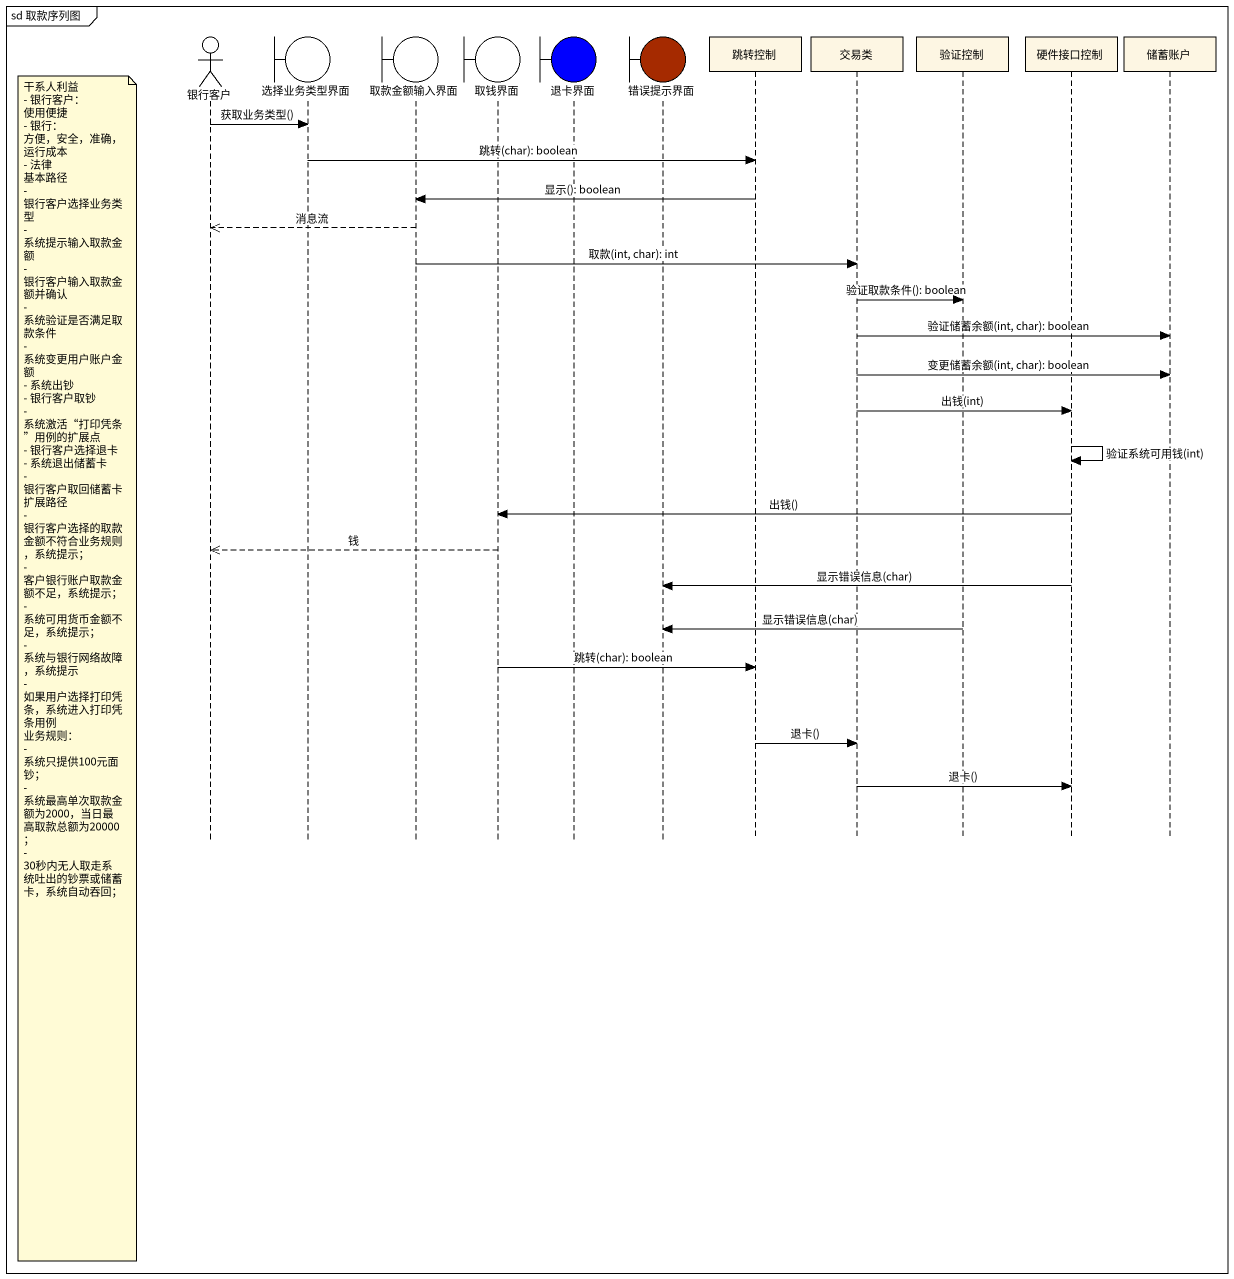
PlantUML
@startuml
mainframe sd 取款序列图
hide footbox
actor 银行客户
boundary 选择业务类型界面
boundary 取款金额输入界面
boundary 取钱界面
boundary 退卡界面 #0000FF
boundary 错误提示界面 #A52A00
participant 跳转控制
participant 交易类
participant 验证控制
participant 硬件接口控制
participant 储蓄账户

银行客户 -> 选择业务类型界面 : 获取业务类型()
选择业务类型界面 -> 跳转控制 : 跳转(char): boolean
跳转控制 -> 取款金额输入界面 : 显示(): boolean
取款金额输入界面 -->> 银行客户 : 消息流
取款金额输入界面 -> 交易类 : 取款(int, char): int
交易类 -> 验证控制 : 验证取款条件(): boolean
交易类 -> 储蓄账户 : 验证储蓄余额(int, char): boolean
交易类 -> 储蓄账户 : 变更储蓄余额(int, char): boolean
交易类 -> 硬件接口控制 : 出钱(int)
硬件接口控制 -> 硬件接口控制 : 验证系统可用钱(int)
硬件接口控制 -> 取钱界面 : 出钱()
取钱界面 -->> 银行客户 : 钱
硬件接口控制 -> 错误提示界面 : 显示错误信息(char)
验证控制 -> 错误提示界面 : 显示错误信息(char)
取钱界面 -> 跳转控制 : 跳转(char): boolean
note left of 银行客户
  干系人利益
  - 银行客户： 使用便捷
  - 银行： 方便，安全，准确，运行成本
  - 法律
  基本路径
  - 银行客户选择业务类型
  - 系统提示输入取款金额
  - 银行客户输入取款金额并确认
  - 系统验证是否满足取款条件
  - 系统变更用户账户金额
  - 系统出钞
  - 银行客户取钞
  - 系统激活“打印凭条”用例的扩展点
  - 银行客户选择退卡
  - 系统退出储蓄卡
  - 银行客户取回储蓄卡
  扩展路径
  - 银行客户选择的取款金额不符合业务规则，系统提示；
  - 客户银行账户取款金额不足，系统提示；
  - 系统可用货币金额不足，系统提示；
  - 系统与银行网络故障，系统提示
  - 如果用户选择打印凭条，系统进入打印凭条用例
  业务规则：
  - 系统只提供100元面钞；
  - 系统最高单次取款金额为2000，当日最高取款总额为20000；
  - 30秒内无人取走系统吐出的钞票或储蓄卡，系统自动吞回；
end note
跳转控制 -> 交易类 : 退卡()
交易类 -> 硬件接口控制 : 退卡()
@enduml
